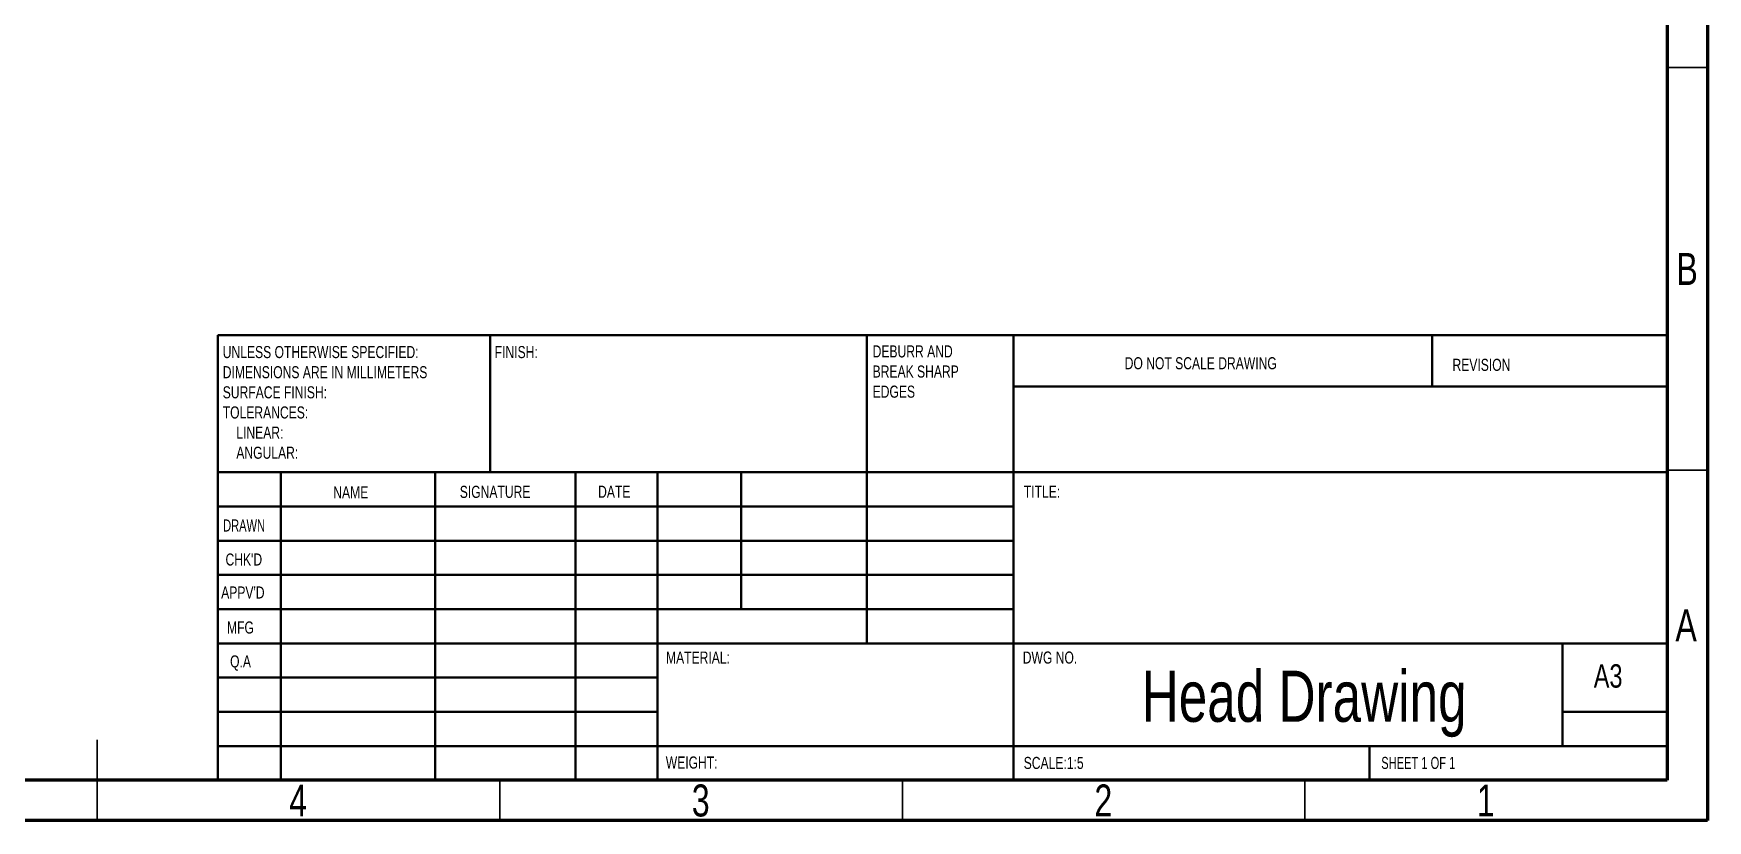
# Model space of a CAD drawing. Header units: millimetres. Extents: x 15 to 415, y 5 to 292.
# Drawn here: x 207.1 to 415, y 5 to 102.7 of the extents above; entities that cross this region are included whole.
import ezdxf

# ---------------------------------------------------------------- set-up
doc = ezdxf.new("R2010")
doc.units = ezdxf.units.MM
doc.styles.add('SLDTEXTSTYLE0', font='TXT', dxfattribs={"width": 0.75})
doc.styles.add('SLDTEXTSTYLE1', font='TXT', dxfattribs={"width": 0.686449})
doc.styles.add('SLDTEXTSTYLE2', font='TXT', dxfattribs={"width": 0.6875})

msp = doc.modelspace()

# ---------------------------------------------------------------- linework, layer by layer
at = {"color": 7, "linetype": 'Continuous', "lineweight": 70}
for p, q in [((415, 292), (415, 5)), ((410, 287), (410, 10)), ((410, 10), (20, 10)), ((415, 5), (15, 5))]:
    msp.add_line(p, q, dxfattribs=at)
at = {"color": 7, "linetype": 'Continuous', "lineweight": 35}
for p, q in [((410, 98.5), (415, 98.5)), ((410, 48.5), (415, 48.5)), ((215, 5), (215, 15)), ((215, 10), (215, 5)), ((265, 10), (265, 5)), ((315, 10), (315, 5)), ((365, 10), (365, 5))]:
    msp.add_line(p, q, dxfattribs=at)
at = {"color": 7, "linetype": 'Continuous', "lineweight": 50}
for p, q in [((230, 65.25), (410, 65.25)), ((230, 65.25), (230, 10)), ((263.8, 48.25), (263.8, 65.25)), ((310.6, 65.25), (310.6, 27)), ((328.8, 65.25), (328.8, 10)), ((380.8, 58.875), (380.8, 65.25)), ((410, 58.875), (328.8, 58.875)), ((410, 48.25), (230, 48.25)), ((237.8, 48.25), (237.8, 10)), ((256.991, 48.25), (256.991, 10)), ((274.3989, 48.25), (274.3989, 10)), ((284.6, 10), (284.6, 48.25)), ((295, 31.25), (295, 48.25)), ((328.8, 44), (230, 44)), ((328.8, 39.75), (230, 39.75)), ((328.8, 35.5), (230, 35.5)), ((328.8, 31.25), (230, 31.25)), ((284.6, 27), (230, 27)), ((284.6, 27), (410, 27)), ((397, 14.25), (397, 27)), ((284.6, 22.7499), (230, 22.7499)), ((284.6, 18.5), (230, 18.5)), ((410, 18.5), (397, 18.5)), ((230, 14.25), (410, 14.25)), ((373, 10), (373, 14.25))]:
    msp.add_line(p, q, dxfattribs=at)

# ---------------------------------------------------------------- texts
at = {"color": 7, "linetype": 'Continuous', "lineweight": 0}
for s, insert, char_height, attachment_point, style in [('B', (412.4706, 75.4716), 3.9687, 2, 'SLDTEXTSTYLE0'), ('UNLESS OTHERWISE SPECIFIED:', (230.5937, 63.921), 1.5, 1, 'SLDTEXTSTYLE0'), ('FINISH:', (264.3713, 63.9193), 1.5, 1, 'SLDTEXTSTYLE0'), ('DEBURR AND', (311.3092, 64.0031), 1.5, 1, 'SLDTEXTSTYLE0'), ('DO NOT SCALE DRAWING', (342.6146, 62.533), 1.5, 1, 'SLDTEXTSTYLE0'), ('DIMENSIONS ARE IN MILLIMETERS', (230.5937, 61.421), 1.5, 1, 'SLDTEXTSTYLE0'), ('BREAK SHARP', (311.3092, 61.5031), 1.5, 1, 'SLDTEXTSTYLE0'), ('REVISION', (383.3276, 62.3349), 1.5, 1, 'SLDTEXTSTYLE0'), ('SURFACE FINISH:', (230.5937, 58.921), 1.5, 1, 'SLDTEXTSTYLE0'), ('EDGES', (311.3092, 59.0031), 1.5, 1, 'SLDTEXTSTYLE0'), ('TOLERANCES:', (230.5937, 56.421), 1.5, 1, 'SLDTEXTSTYLE0'), ('LINEAR:', (232.2812, 53.921), 1.5, 1, 'SLDTEXTSTYLE0'), ('ANGULAR:', (232.2812, 51.421), 1.5, 1, 'SLDTEXTSTYLE0'), ('NAME', (244.3222, 46.5015), 1.5, 1, 'SLDTEXTSTYLE0'), ('SIGNATURE', (260.0336, 46.5618), 1.5, 1, 'SLDTEXTSTYLE0'), ('DATE', (277.2147, 46.5762), 1.5, 1, 'SLDTEXTSTYLE0'), ('TITLE:', (330.0902, 46.5762), 1.5, 1, 'SLDTEXTSTYLE0'), ('DRAWN', (230.6434, 42.3848), 1.5, 1, 'SLDTEXTSTYLE1'), ("CHK'D", (230.9392, 38.1619), 1.5, 1, 'SLDTEXTSTYLE0'), ("APPV'D", (230.4017, 34.0659), 1.5, 1, 'SLDTEXTSTYLE0'), ('A', (412.3397, 31.2216), 3.9687, 2, 'SLDTEXTSTYLE0'), ('MFG', (231.124, 29.7158), 1.5, 1, 'SLDTEXTSTYLE0'), ('Q.A', (231.509, 25.5047), 1.5, 1, 'SLDTEXTSTYLE0'), ('MATERIAL:', (285.6459, 25.9861), 1.5, 1, 'SLDTEXTSTYLE0'), ('DWG NO.', (329.953, 25.9861), 1.5, 1, 'SLDTEXTSTYLE0'), ('Head Drawing', (364.9039, 23.6069), 6.35, 2, 'SLDTEXTSTYLE0'), ('A3', (400.8712, 24.4064), 2.91042, 1, 'SLDTEXTSTYLE0'), ('WEIGHT:', (285.6178, 12.9493), 1.4986, 1, 'SLDTEXTSTYLE0'), ('SCALE:1:5', (330.074, 12.9001), 1.5, 1, 'SLDTEXTSTYLE0'), ('SHEET 1 OF 1', (374.4783, 12.9001), 1.5, 1, 'SLDTEXTSTYLE2'), ('4', (239.96, 9.4716), 3.9687, 2, 'SLDTEXTSTYLE0'), ('3', (289.96, 9.4716), 3.9687, 2, 'SLDTEXTSTYLE0'), ('2', (339.96, 9.4716), 3.9687, 2, 'SLDTEXTSTYLE0'), ('1', (387.46, 9.4716), 3.9687, 2, 'SLDTEXTSTYLE0')]:
    msp.add_mtext(s, dxfattribs=dict(at, insert=insert, char_height=char_height, attachment_point=attachment_point, style=style))

doc.saveas('drawing.dxf')
